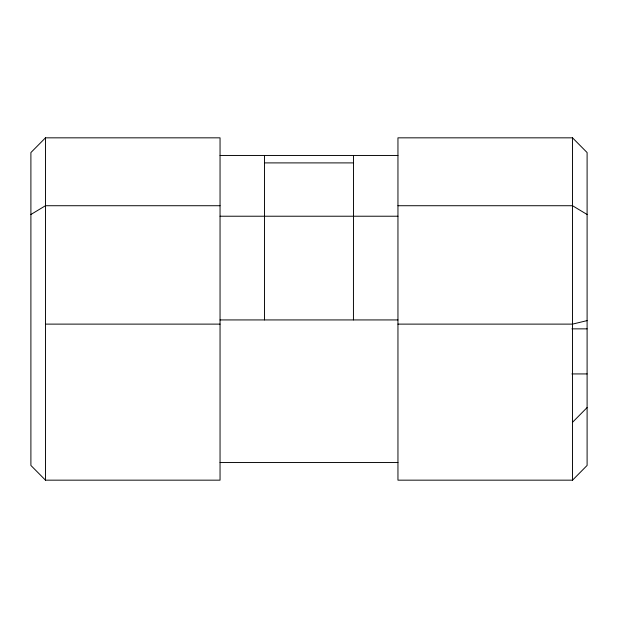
<?xml version="1.0" encoding="UTF-8"?>
<svg xmlns="http://www.w3.org/2000/svg" width="618" height="618" viewBox="0 0 618 618"><rect width="100%" height="100%" fill="white"/><g stroke="black" fill="none" stroke-linecap="round" stroke-linejoin="round"><path stroke-width="0.93" d="M353.442 319.931L353.488 155.458M45.469 137.837L30.9 152.553L30.9 465.447L45.469 480.163L220.047 480.163L220.047 137.837L45.469 137.837L45.469 480.163M572.531 422.287L587.1 407.571M572.531 480.163L587.1 465.447L587.1 152.553L572.531 137.837L397.953 137.837L397.953 480.163L572.531 480.163L572.531 137.837M30.9 214.492L45.469 205.724L220.047 205.724M587.1 320.618L572.531 324.118L397.953 324.118M220.047 155.458L397.953 155.458M264.512 162.897L353.488 162.897M397.953 205.724L572.531 205.724L587.1 214.492M220.047 216.223L397.953 216.223M220.047 319.931L397.953 319.931M45.469 324.118L220.047 324.118M571.889 328.861L587.1 328.861M571.889 373.929L587.1 373.929M220.047 462.542L397.953 462.542M264.512 155.458L264.512 319.931"/></g></svg>
